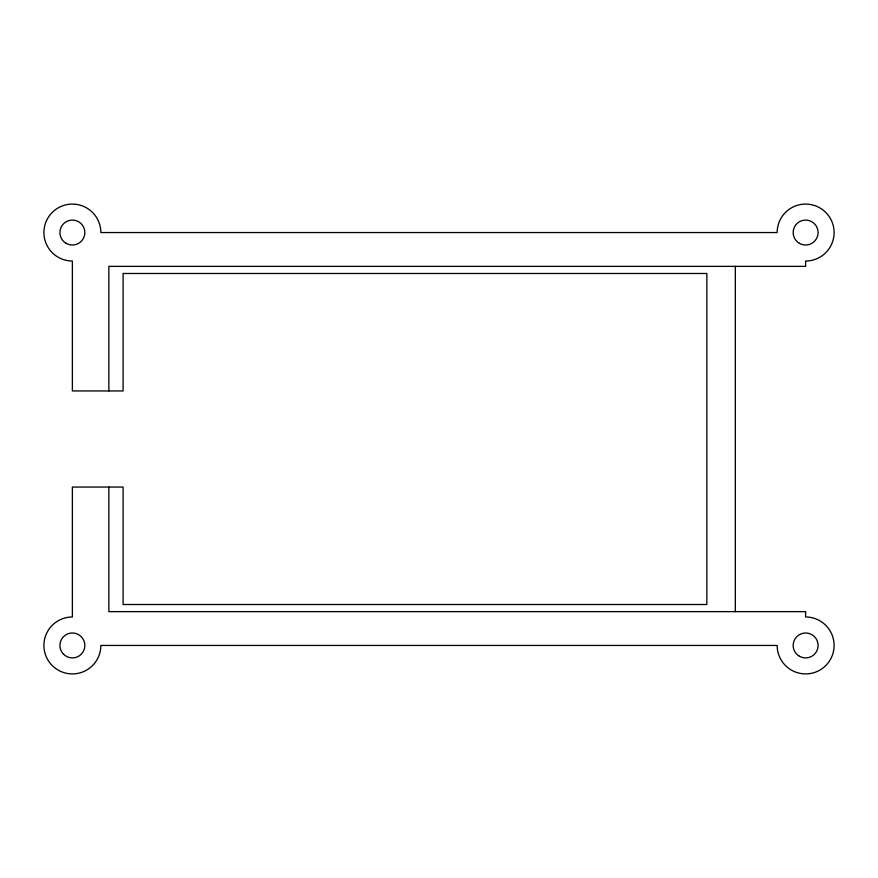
<?xml version="1.0" encoding="UTF-8"?>
<svg xmlns="http://www.w3.org/2000/svg" width="878" height="878" viewBox="0 0 878 878"><rect width="100%" height="100%" fill="white"/><g stroke="black" fill="none" stroke-linecap="round" stroke-linejoin="round"><path stroke-width="1.32" d="M735.325 266.363L735.325 611.637M108.861 390.951L108.861 266.363L805.62 266.363L805.62 261.029A28.48 28.48 0 0 0 834.1 232.549A28.48 28.48 0 0 0 805.62 204.08A28.48 28.48 0 0 0 777.151 232.549L100.849 232.549A28.48 28.48 0 0 0 72.38 204.08A28.48 28.48 0 0 0 43.9 232.549A28.48 28.48 0 0 0 72.38 261.029L72.38 390.951L123.096 390.951L123.096 273.486L706.845 273.486L706.845 604.514L123.096 604.514L123.096 487.049L72.38 487.049L72.38 616.971A28.48 28.48 0 0 0 43.9 645.451A28.48 28.48 0 0 0 72.38 673.92A28.48 28.48 0 0 0 100.849 645.451L777.151 645.451A28.48 28.48 0 0 0 805.62 673.92A28.48 28.48 0 0 0 834.1 645.451A28.48 28.48 0 0 0 805.62 616.971L805.62 611.637L108.861 611.637L108.861 487.049M63.567 654.253A12.457 12.457 0 0 0 84.409 648.677A12.457 12.457 0 0 0 69.153 633.411A12.457 12.457 0 0 0 63.567 654.253M799.397 656.239A12.457 12.457 0 0 0 818.087 645.451A12.457 12.457 0 0 0 799.397 634.662A12.457 12.457 0 0 0 799.397 656.239M66.146 243.338A12.457 12.457 0 0 0 84.837 232.549A12.457 12.457 0 0 0 66.146 221.761A12.457 12.457 0 0 0 66.146 243.338M799.397 243.338A12.457 12.457 0 0 0 818.087 232.549A12.457 12.457 0 0 0 799.397 221.761A12.457 12.457 0 0 0 799.397 243.338"/></g></svg>
